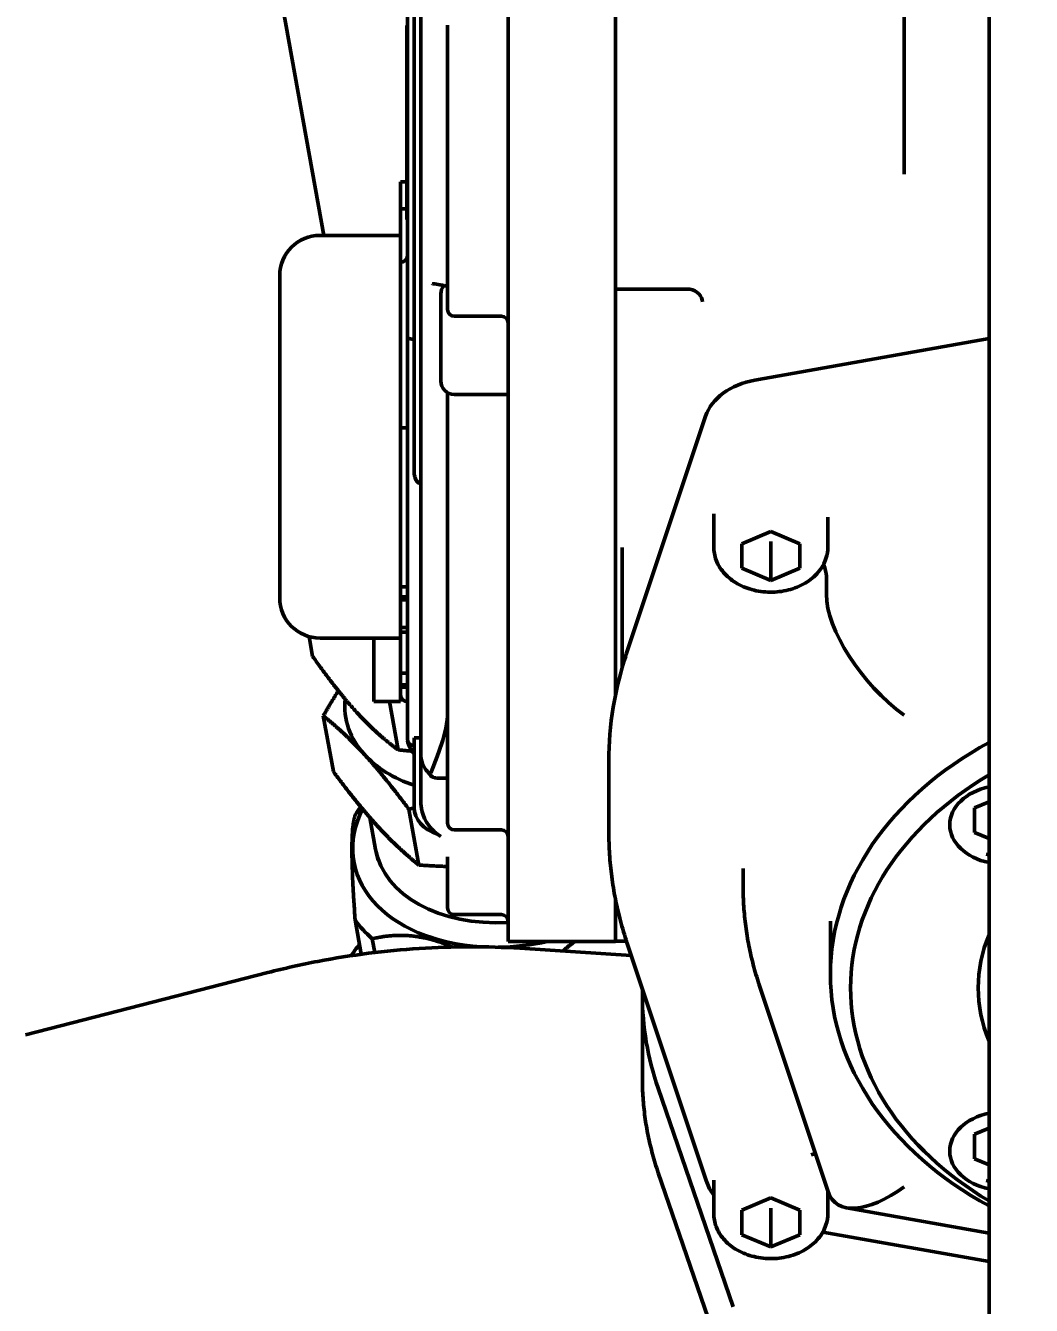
# Model space of a CAD drawing. Header units: inches. Extents: x 11 to 1621, y 11 to 1332.
# Drawn here: x 764.271 to 767.219, y 317.146 to 320.899 of the extents above; entities that cross this region are included whole.
import ezdxf

# ---------------------------------------------------------------- set-up
doc = ezdxf.new("R2010")
doc.units = ezdxf.units.IN
doc.header["$LTSCALE"] = 48
doc.header["$MEASUREMENT"] = 0
doc.layers.add('Dimension (ANSI)', color=7, linetype='Continuous', lineweight=25)
doc.layers.add('Visible (ANSI)', color=7, linetype='Continuous', lineweight=50)
doc.styles.add('Dimension Text', font='tahoma.ttf')
doc.dimstyles.new('ELC FT', dxfattribs={"dimscale": 48, "dimtxt": 0.12, "dimasz": 0.098425, "dimexe": 0.05, "dimexo": 0.1, "dimgap": 0.031496, "dimtad": 1, "dimdec": 5, "dimzin": 3, "dimdsep": 46, "dimlunit": 4, "dimtxsty": 'Dimension Text', "dimcen": 0.09, "dimdle": 0.5, "dimclrd": 5, "dimclre": 5, "dimclrt": 256, "dimadec": 1, "dimazin": 3, "dimtfac": 0.833333, "dimtofl": 0, "dimtmove": 0, "dimatfit": 3, "dimfxl": 0, "dimfrac": 2, "dimtolj": 1, "dimtzin": 0, "dimlwd": 25, "dimlwe": 25, "dimarcsym": 0})

# ---------------------------------------------------------------- blocks, each defined once
blk = doc.blocks.new('*D15')
at = {"layer": 'Defpoints', "color": 0, "linetype": 'Continuous', "transparency": 16777216}
for p in [(804.8774, 319.6302), (264.5024, 280.7711), (804.8774, 187.6927)]:
    blk.add_point(p, dxfattribs=at)
at = {"layer": 'Dimension (ANSI)', "color": 5, "linetype": 'Continuous', "lineweight": 25, "transparency": 16777216}
for p, q in [((804.8774, 314.8302), (804.8774, 185.2927)), ((264.5024, 275.9711), (264.5024, 185.2927)), ((269.2268, 187.6927), (800.153, 187.6927))]:
    blk.add_line(p, q, dxfattribs=at)
at = {"layer": 'Dimension (ANSI)', "color": 5, "linetype": 'Continuous', "transparency": 16777216}
for points in [[(269.2268, 188.4801), (269.2268, 186.9053), (264.5024, 187.6927)], [(800.153, 188.4801), (800.153, 186.9053), (804.8774, 187.6927)]]:
    blk.add_solid(points, dxfattribs=at)
at = {"layer": 'Dimension (ANSI)', "linetype": 'Continuous', "lineweight": 25, "transparency": 16777216, "insert": (534.7524, 192.8408), "char_height": 5.76, "attachment_point": 5, "style": 'Dimension Text'}
blk.add_mtext('\\A1;45\'-0 3/8"', dxfattribs=at)
blk = doc.blocks.new('*D25')
at = {"layer": 'Defpoints', "color": 0, "linetype": 'Continuous', "transparency": 16777216}
for p in [(804.8774, 319.6302), (744.2524, 285.9427), (804.8774, 225.928)]:
    blk.add_point(p, dxfattribs=at)
at = {"layer": 'Dimension (ANSI)', "color": 5, "linetype": 'Continuous', "lineweight": 25, "transparency": 16777216}
for p, q in [((804.8774, 314.8302), (804.8774, 223.528)), ((744.2524, 281.1427), (744.2524, 223.528)), ((748.9768, 225.928), (800.153, 225.928))]:
    blk.add_line(p, q, dxfattribs=at)
at = {"layer": 'Dimension (ANSI)', "color": 5, "linetype": 'Continuous', "transparency": 16777216}
for points in [[(748.9768, 226.7154), (748.9768, 225.1406), (744.2524, 225.928)], [(800.153, 226.7154), (800.153, 225.1406), (804.8774, 225.928)]]:
    blk.add_solid(points, dxfattribs=at)
at = {"layer": 'Dimension (ANSI)', "linetype": 'Continuous', "lineweight": 25, "transparency": 16777216, "insert": (774.5649, 231.076), "char_height": 5.76, "attachment_point": 5, "style": 'Dimension Text'}
blk.add_mtext('\\A1;5\'-0 5/8"', dxfattribs=at)

msp = doc.modelspace()

# ---------------------------------------------------------------- linework, layer by layer
at = {"layer": 'Visible (ANSI)'}
for p, q in [((767.094929, 334.444962), (767.094929, 303.115962)), ((765.389905, 319.98414), (765.389905, 321.854379)), ((765.145451, 320.283637), (764.879435, 321.761404)), ((765.40959, 319.589836), (765.40959, 321.460656)), ((765.429275, 320.600654), (765.429275, 321.436949)), ((766.846598, 320.872611), (766.846598, 321.219247)), ((765.685181, 320.854128), (765.685181, 321.200764)), ((766.000142, 320.854128), (766.000142, 321.200764)), ((766.000142, 321.200764), (766.000142, 320.854128)), ((765.387937, 320.888582), (765.387937, 320.898956)), ((765.389905, 320.888582), (765.387937, 320.888582)), ((765.387937, 320.80505), (765.387937, 320.888582)), ((765.508016, 320.341414), (765.508016, 320.900336)), ((766.846598, 320.872611), (766.846598, 320.463013)), ((765.685181, 320.257945), (765.685181, 320.854128)), ((766.000142, 320.854128), (766.000142, 320.257945)), ((766.000142, 320.257945), (766.000142, 320.854128)), ((765.387937, 320.773656), (765.387937, 320.80505)), ((765.387937, 320.80505), (765.389905, 320.80505)), ((765.387937, 320.716771), (765.387937, 320.773656)), ((765.387937, 320.710053), (765.387937, 320.716771)), ((765.387937, 320.716771), (765.389905, 320.716771)), ((765.389905, 320.710053), (765.387937, 320.710053)), ((765.387937, 320.710053), (765.387937, 320.599121)), ((765.387937, 320.599121), (765.389905, 320.599121)), ((765.387937, 320.428762), (765.387937, 320.599121)), ((765.429275, 320.600654), (765.429275, 320.136298)), ((765.37022, 320.440661), (765.387937, 320.440661)), ((765.37022, 320.361969), (765.37022, 320.440661)), ((765.387937, 320.428762), (765.389905, 320.428762)), ((765.387937, 320.425251), (765.387937, 320.428762)), ((765.387937, 320.425251), (765.389905, 320.425251)), ((765.387937, 320.413939), (765.387937, 320.425251)), ((765.389905, 320.413939), (765.387937, 320.413939)), ((765.387937, 320.413939), (765.387937, 320.33043)), ((765.37022, 320.361969), (765.387937, 320.361969)), ((765.37022, 320.283637), (765.37022, 320.361969)), ((765.508016, 320.225935), (765.508016, 320.341414)), ((765.387937, 320.33043), (765.389905, 320.33043)), ((765.134, 320.283637), (765.37022, 320.283637)), ((765.37022, 320.283637), (765.37022, 319.719191)), ((765.685181, 320.142466), (765.685181, 320.257945)), ((766.000142, 320.142466), (766.000142, 320.257945)), ((766.000142, 320.257945), (766.000142, 320.142466)), ((765.376091, 320.205792), (765.37022, 320.205792)), ((765.508016, 320.170368), (765.508016, 320.225935)), ((765.01589, 320.038607), (765.01589, 320.165529)), ((765.508016, 320.072424), (765.508016, 320.170368)), ((765.429275, 320.136298), (765.429275, 320.105468)), ((765.685181, 320.103242), (765.685181, 320.142466)), ((766.000142, 320.142466), (766.000142, 320.103242)), ((766.215398, 320.125986), (766.000142, 320.125986)), ((765.429275, 320.105468), (765.429275, 320.065424)), ((765.488331, 319.856689), (765.488331, 320.112594)), ((765.685181, 318.54305), (765.685181, 320.103242)), ((766.000142, 318.936951), (766.000142, 320.103242)), ((766.000142, 320.103242), (766.000142, 319.471263)), ((765.429275, 318.76162), (765.429275, 320.065424)), ((765.527701, 320.046479), (765.665496, 320.046479)), ((765.01589, 319.220642), (765.01589, 320.038607)), ((765.389905, 318.807258), (765.389905, 319.98414)), ((766.408735, 319.859334), (767.094929, 319.981402)), ((767.094929, 319.981393), (766.408738, 319.859334)), ((765.508016, 319.822593), (765.508016, 319.759613)), ((765.685181, 319.817319), (765.527701, 319.817319)), ((766.263986, 319.753471), (766.031764, 319.055234)), ((765.37022, 319.253404), (765.37022, 319.719191)), ((765.389905, 319.719191), (765.37022, 319.719191)), ((765.508016, 319.735757), (765.508016, 318.610175)), ((766.000142, 319.471263), (766.000142, 319.432191)), ((766.287937, 319.46704), (766.287937, 319.370391)), ((766.622582, 319.457654), (766.622582, 319.370391)), ((766.000142, 319.432191), (766.000142, 319.391363)), ((766.370021, 319.379532), (766.45526, 319.415524)), ((766.45526, 319.415524), (766.540498, 319.379532)), ((766.000142, 319.391363), (766.000142, 318.936951)), ((766.019827, 319.016867), (766.019827, 319.36811)), ((766.370021, 319.307549), (766.370021, 319.379532)), ((766.45526, 319.271557), (766.45526, 319.385671)), ((766.540498, 319.379532), (766.540498, 319.307549)), ((766.45526, 319.271557), (766.370021, 319.307549)), ((766.540498, 319.307549), (766.45526, 319.271557)), ((765.37022, 319.252804), (765.37022, 319.253404)), ((765.37022, 319.253404), (765.389905, 319.253404)), ((765.37022, 319.252804), (765.37022, 319.223542)), ((766.618213, 319.231075), (766.618213, 319.284775)), ((765.37022, 319.223542), (765.37022, 319.214476)), ((765.37022, 319.223542), (765.389905, 319.223542)), ((765.37022, 319.214476), (765.389905, 319.214476)), ((765.37022, 319.214476), (765.37022, 319.151838)), ((765.37022, 319.151838), (765.37022, 319.133418)), ((765.112098, 319.049156), (765.101678, 319.107043)), ((765.134, 319.102534), (765.37022, 319.102534)), ((765.29148, 318.966625), (765.29148, 319.102534)), ((765.37022, 319.133418), (765.37022, 319.12006)), ((765.37022, 319.133418), (765.389905, 319.133418)), ((765.37022, 318.999523), (765.37022, 319.12006)), ((765.389905, 319.12006), (765.37022, 319.12006)), ((766.025403, 319.036057), (766.029992, 319.049855)), ((765.37022, 318.999523), (765.37022, 318.96575)), ((765.389905, 318.999523), (765.37022, 318.999523)), ((765.29148, 318.966625), (765.29148, 318.916546)), ((765.37022, 318.958581), (765.37022, 318.96575)), ((765.389905, 318.96575), (765.37022, 318.96575)), ((765.37022, 318.958581), (765.389905, 318.958581)), ((765.37022, 318.958581), (765.37022, 318.916546)), ((765.29148, 318.916546), (765.37022, 318.916546)), ((765.362888, 318.775072), (765.337421, 318.916546)), ((765.172925, 318.71125), (765.143508, 318.874671)), ((765.40959, 318.809723), (765.429275, 318.809723)), ((765.40959, 318.60592), (765.40959, 318.809723)), ((765.429275, 318.76162), (765.429275, 318.669857)), ((765.980457, 318.534105), (765.980457, 318.742195)), ((765.485211, 318.69165), (765.50289, 318.69165)), ((765.429275, 318.669857), (765.429275, 318.623643)), ((767.052028, 318.604645), (767.094929, 318.622759)), ((765.423716, 318.437166), (765.394298, 318.600588)), ((765.442044, 318.613079), (765.442042, 318.613078)), ((765.508016, 318.572377), (765.508016, 318.610175)), ((767.052028, 318.532661), (767.052028, 318.604645)), ((765.296893, 318.482788), (765.280036, 318.576431)), ((765.508016, 318.560639), (765.508016, 318.572377)), ((765.527701, 318.540094), (765.665496, 318.540094)), ((765.685181, 318.478253), (765.685181, 318.54305)), ((767.094929, 318.514546), (767.052028, 318.532661)), ((765.303926, 318.450602), (765.298499, 318.474832)), ((765.685181, 318.223236), (765.685181, 318.478253)), ((765.508016, 318.442478), (765.508016, 318.461529)), ((765.508016, 318.442478), (765.508016, 318.422966)), ((765.508016, 318.31736), (765.508016, 318.422966)), ((766.374157, 318.373003), (766.374157, 318.426704)), ((765.508016, 318.311338), (765.508016, 318.31736)), ((766.000142, 318.223236), (766.000142, 318.335718)), ((765.527701, 318.291654), (765.665496, 318.291654)), ((765.236801, 318.276044), (765.2549, 318.175499)), ((766.630063, 318.117042), (766.630063, 318.272249)), ((765.287123, 318.220933), (765.294389, 318.18057)), ((765.685181, 318.212914), (765.685181, 318.223236)), ((765.685181, 318.212914), (766.000142, 318.212914)), ((766.000142, 318.223236), (766.000142, 318.212914)), ((766.032348, 318.213487), (766.000142, 318.213487)), ((766.265779, 317.511591), (766.033557, 318.209828)), ((765.720079, 318.192867), (766.046192, 318.171838)), ((764.270884, 317.939209), (764.981307, 318.121823)), ((766.078882, 318.073548), (766.078882, 318.054773)), ((766.078882, 318.054773), (766.078882, 317.810029)), ((766.62356, 317.478389), (766.420587, 318.08868)), ((764.270863, 317.939202), (764.270883, 317.939207)), ((766.124854, 317.782854), (766.344677, 317.141382)), ((766.344677, 317.141382), (766.124854, 317.782854)), ((767.052028, 317.647722), (767.094929, 317.665837)), ((767.052028, 317.575739), (767.052028, 317.647722)), ((767.094929, 317.557624), (767.052028, 317.575739)), ((766.1254, 317.534783), (766.345224, 316.893311)), ((766.287937, 317.51254), (766.287937, 317.415891)), ((766.370021, 317.425033), (766.45526, 317.461025)), ((766.45526, 317.461025), (766.540498, 317.425033)), ((766.622582, 317.481327), (766.622582, 317.415891)), ((766.370021, 317.353049), (766.370021, 317.425033)), ((766.45526, 317.317057), (766.45526, 317.431171)), ((766.540498, 317.425033), (766.540498, 317.353049)), ((767.094929, 317.357647), (766.67729, 317.431937)), ((766.45526, 317.317057), (766.370021, 317.353049)), ((766.540498, 317.353049), (766.45526, 317.317057)), ((767.094929, 317.274197), (766.607823, 317.360843)), ((766.634787, 317.35213), (766.634787, 317.352131))]:
    msp.add_line(p, q, dxfattribs=at)
for centre, radius, start, end in [((765.134, 320.165526), 0.11811, 90, 179.999753), ((765.37022, 320.224582), 0.019685, 270, 359.998864), ((765.527701, 320.112594), 0.03937, 142.302634, 179.99988), ((765.527701, 320.066165), 0.019685, 180.031669, 270), ((765.665496, 320.026794), 0.019685, 0.000265, 90), ((765.527701, 319.856689), 0.03937, 180.000203, 270), ((765.134, 319.220645), 0.11811, 180.000247, 270), ((765.389905, 318.936231), 0.019685, 180.003374, 270), ((765.40959, 318.807259), 0.019685, 180.000586, 270), ((765.547386, 318.623339), 0.11811, 193.25256, 240), ((765.527701, 318.559779), 0.019685, 180.041734, 270), ((765.665496, 318.520409), 0.019685, 0.001355, 90), ((765.527701, 318.311339), 0.019685, 180.003148, 270), ((765.665496, 318.271969), 0.019685, 0.000766, 90)]:
    msp.add_arc(centre, radius, start, end, dxfattribs=at)
for centre, major_axis, ratio, start_param, end_param in [((765.657573, 318.386695), (-0.56193, -1.73866), 0.08334255, 3.15304532, 3.16852181), ((766.216616, 320.095345), (0.036736, -0.014214), 0.75557471, 0.25328477, 1.8240811), ((766.45526, 319.719445), (-0.19685, 0), 0.7313537, 4.95099145, 6.04458284), ((766.45526, 319.719445), (-0.19685, 0), 0.7313537, 4.95097549, 6.04458284), ((766.553032, 319.332447), (-0.057919, 0.066993), 0.44630985, 3.61814373, 4.14452285), ((766.846347, 319.064225), (0.202716, -0.234477), 0.44630985, 3.61814373, 5.18894005), ((767.79148, 318.742195), (-1.811024, 0), 0.7313537, 6.04458284, 6.28318531), ((766.216677, 319.002033), (-0.19685, 0), 0.7313537, 6.0445988, 6.11014741), ((765.640248, 318.946067), (-0.430579, -0.077509), 0.67616377, 6.09605552, 6.68649341), ((765.508016, 318.811875), (-0.11811, 0), 0.73205045, 0.11963939, 0.58568554), ((767.79148, 318.117042), (-1.161417, 0), 0.7313537, 5.35556781, 7.2108028), ((765.640248, 318.946067), (0.430579, 0.077509), 0.67616377, 3.54490075, 4.03058301), ((767.79148, 318.076766), (-1.102362, 0), 0.7313537, 5.39635404, 7.17001658), ((767.137267, 318.555228), (-0.15748, 0), 0.7313537, 4.98458371, 7.58178691), ((765.714647, 318.532762), (-0.481254, -0.086631), 0.67616377, 5.81671009, 7.50696297), ((765.724716, 318.476827), (0.532775, 0.095906), 0.67616377, 2.52202032, 2.59077115), ((765.527701, 318.60592), (-0.11811, 0), 0.73205045, 0, 1.14308787), ((765.710249, 318.557198), (-0.413356, -0.074409), 0.67616377, 0, 1.38943778), ((765.724716, 318.476827), (-0.532775, -0.095906), 0.67616377, 0.30857783, 0.49637604), ((765.804577, 318.033187), (-0.63933, -0.115087), 0.67616377, 5.62970384, 5.70916358), ((765.714647, 318.532762), (0.481254, 0.086631), 0.67616377, 4.4697071, 4.7702881), ((767.79148, 318.076766), (-0.728346, 0), 0.7313537, 5.98661902, 6.57975159), ((767.83085, 318.054773), (-1.751969, 0), 0.68199836, 0, 0.22959015), ((767.83085, 318.054773), (-1.751969, 0), 0.68199836, 0, 0.22959015), ((767.137267, 317.598305), (-0.15748, 0), 0.7313537, 4.98458371, 7.58178691), ((766.553032, 317.520961), (-0.057919, -0.066993), 0.44630985, 3.70594935, 3.91521737), ((766.846347, 317.681782), (-0.202716, -0.234477), 0.44630985, 6.02356147, 7.37743056)]:
    msp.add_ellipse(centre, major_axis=major_axis, ratio=ratio, start_param=start_param, end_param=end_param, dxfattribs=at)
for points, knots in [([(765.502853, 320.135716), (765.49907, 320.136256), (765.495427, 320.136836), (765.483643, 320.138823), (765.476119, 320.140306), (765.468658, 320.14151), (765.466937, 320.141752), (765.464084, 320.142064), (765.462967, 320.142121), (765.462353, 320.142121)], [0.049360661, 0.049360661, 0.049360661, 0.049360661, 0.081395093, 0.081395093, 0.158546162, 0.158546162, 0.186154099, 0.186154099, 0.214848752, 0.214848752, 0.214848752, 0.214848752]), ([(765.508016, 320.066156), (765.508016, 320.066161), (765.508016, 320.066253), (765.508016, 320.066431), (765.508016, 320.066698), (765.508016, 320.067168), (765.508016, 320.067845), (765.508016, 320.068071), (765.508016, 320.068343), (765.508016, 320.068592), (765.508016, 320.069589), (765.508016, 320.070866), (765.508016, 320.072424)], [0.374752895, 0.374752895, 0.374752895, 0.374752895, 0.5, 0.5, 0.5, 0.6875, 0.6875, 0.6875, 0.75, 0.75, 0.75, 1, 1, 1, 1]), ([(765.389905, 319.98414), (765.389905, 319.98413), (765.389905, 319.98412), (765.389916, 319.983715), (765.390131, 319.983318), (765.390964, 319.982549), (765.391576, 319.982175), (765.393572, 319.981298), (765.39518, 319.980818), (765.398913, 319.980072), (765.400915, 319.979791), (765.405183, 319.979424), (765.407368, 319.979331), (765.40959, 319.979331)], [-0.0003692613, -0.0003692613, -0.0003692613, -0.0003692613, 0, 0, 0.0145769195, 0.0145769195, 0.0289112975, 0.0289112975, 0.04993836, 0.04993836, 0.0681642941, 0.0681642941, 0.0851779707, 0.0851779707, 0.0851779707, 0.0851779707]), ([(765.508016, 319.735757), (765.508016, 319.737375), (765.508016, 319.739146), (765.508016, 319.741069), (765.508016, 319.742992), (765.508016, 319.745127), (765.508016, 319.747295), (765.508016, 319.74892), (765.508016, 319.750558), (765.508016, 319.75221), (765.508016, 319.752761), (765.508016, 319.75336), (765.508016, 319.753866), (765.508016, 319.75589), (765.508016, 319.757806), (765.508016, 319.759613)], [0, 0, 0, 0, 0.25, 0.25, 0.25, 0.5, 0.5, 0.5, 0.6875, 0.6875, 0.6875, 0.75, 0.75, 0.75, 1, 1, 1, 1]), ([(765.429275, 319.556135), (765.428042, 319.556135), (765.426816, 319.556341), (765.424452, 319.55712), (765.423316, 319.557694), (765.420131, 319.55982), (765.418307, 319.561793), (765.414357, 319.567342), (765.412521, 319.571668), (765.410128, 319.580731), (765.40959, 319.585472), (765.40959, 319.589836)], [-0.205824881, -0.205824881, -0.205824881, -0.205824881, -0.19642867, -0.19642867, -0.187032459, -0.187032459, -0.168240036, -0.168240036, -0.13477158, -0.13477158, -0.101303124, -0.101303124, -0.101303124, -0.101303124]), ([(766.287937, 319.370391), (766.287937, 319.357027), (766.290471, 319.343688), (766.300201, 319.318172), (766.307571, 319.306089), (766.326684, 319.283636), (766.338785, 319.273544), (766.366694, 319.256363), (766.382727, 319.249552), (766.41681, 319.240135), (766.434906, 319.237642), (766.471224, 319.237265), (766.489446, 319.239397), (766.524276, 319.248235), (766.540893, 319.254927), (766.570591, 319.272534), (766.583759, 319.283365), (766.604404, 319.307977), (766.612217, 319.32151), (766.620671, 319.347145), (766.622582, 319.358761), (766.622582, 319.370391)], [4.71238898, 4.71238898, 4.71238898, 4.71238898, 4.9843549, 4.9843549, 5.26924324, 5.26924324, 5.58350397, 5.58350397, 5.92198095, 5.92198095, 6.26899328, 6.26899328, 6.61714469, 6.61714469, 6.96438583, 6.96438583, 7.30372446, 7.30372446, 7.61730685, 7.61730685, 7.85398163, 7.85398163, 7.85398163, 7.85398163]), ([(765.457771, 318.704036), (765.458156, 318.705061), (765.458544, 318.706089), (765.46881, 318.733266), (765.480133, 318.761707), (765.499807, 318.822072), (765.508016, 318.853994), (765.508016, 318.887576)], [3.251544281, 3.251544281, 3.251544281, 3.251544281, 3.265356649, 3.265356649, 3.615248785, 3.615248785, 3.96514092, 3.96514092, 3.96514092, 3.96514092]), ([(765.45343, 318.704727), (765.445337, 318.71427), (765.438855, 318.724758), (765.431222, 318.743961), (765.429275, 318.752992), (765.429275, 318.76162)], [0, 0, 0, 0, 0.102886031, 0.102886031, 0.188488445, 0.188488445, 0.188488445, 0.188488445]), ([(765.457771, 318.704036), (765.45736, 318.702942), (765.45735, 318.70183), (765.458151, 318.69959), (765.458996, 318.69851), (765.46164, 318.696332), (765.463567, 318.695323), (765.468221, 318.693594), (765.470989, 318.69293), (765.477526, 318.691896), (765.481381, 318.69165), (765.485211, 318.69165)], [-0.105142319, -0.105142319, -0.105142319, -0.105142319, -0.089381385, -0.089381385, -0.072679221, -0.072679221, -0.052145228, -0.052145228, -0.029180943, -0.029180943, -0.000000002, -0.000000002, -0.000000002, -0.000000002]), ([(765.980457, 318.534105), (765.980457, 318.51224), (765.98117, 318.490375), (765.984022, 318.446705), (765.98616, 318.424899), (765.991853, 318.381408), (765.995407, 318.359722), (766.003921, 318.316527), (766.00888, 318.295018), (766.020184, 318.252234), (766.026529, 318.230959), (766.033557, 318.209828)], [4.71238898, 4.71238898, 4.71238898, 4.71238898, 4.760109474, 4.760109474, 4.807829968, 4.807829968, 4.855550462, 4.855550462, 4.903270955, 4.903270955, 4.950991449, 4.950991449, 4.950991449, 4.950991449]), ([(766.374157, 318.373003), (766.374157, 318.353727), (766.374787, 318.334451), (766.377299, 318.295977), (766.379182, 318.27678), (766.384187, 318.238543), (766.387309, 318.219502), (766.394769, 318.181652), (766.399107, 318.162842), (766.408968, 318.125521), (766.414491, 318.10701), (766.420587, 318.08868)], [4.71238898, 4.71238898, 4.71238898, 4.71238898, 4.760109474, 4.760109474, 4.807829968, 4.807829968, 4.855550462, 4.855550462, 4.903270955, 4.903270955, 4.950991449, 4.950991449, 4.950991449, 4.950991449]), ([(764.981307, 318.121823), (765.02965, 318.13425), (765.078492, 318.145194), (765.176797, 318.164033), (765.226259, 318.171929), (765.325421, 318.184612), (765.37512, 318.189397), (765.47437, 318.195817), (765.523921, 318.19745), (765.622492, 318.197541), (765.671513, 318.195998), (765.720079, 318.192867)], [2.9120025, 2.9120025, 2.9120025, 2.9120025, 3.003838562, 3.003838562, 3.095674623, 3.095674623, 3.187510684, 3.187510684, 3.279346746, 3.279346746, 3.371182807, 3.371182807, 3.371182807, 3.371182807]), ([(766.078882, 317.810029), (766.078882, 317.791505), (766.079505, 317.77298), (766.081999, 317.735973), (766.083868, 317.717491), (766.088849, 317.680611), (766.091959, 317.662213), (766.099413, 317.625542), (766.103757, 317.60727), (766.113666, 317.570892), (766.119231, 317.552786), (766.1254, 317.534783)], [4.71238898, 4.71238898, 4.71238898, 4.71238898, 4.758307011, 4.758307011, 4.804225042, 4.804225042, 4.850143072, 4.850143072, 4.896061103, 4.896061103, 4.941979134, 4.941979134, 4.941979134, 4.941979134]), ([(766.265779, 317.511591), (766.270177, 317.498368), (766.27641, 317.485975), (766.285248, 317.472841), (766.286574, 317.47096), (766.287937, 317.469113)], [4.950991449, 4.950991449, 4.950991449, 4.950991449, 5.169712919, 5.169712919, 5.207041788, 5.207041788, 5.207041788, 5.207041788]), ([(766.287937, 317.415891), (766.287937, 317.402528), (766.290471, 317.389189), (766.300201, 317.363672), (766.307571, 317.351589), (766.326684, 317.329137), (766.338785, 317.319044), (766.366694, 317.301863), (766.382727, 317.295052), (766.41681, 317.285636), (766.434906, 317.283142), (766.471224, 317.282765), (766.489446, 317.284897), (766.524276, 317.293735), (766.540893, 317.300427), (766.570591, 317.318034), (766.583759, 317.328866), (766.604404, 317.353478), (766.612217, 317.36701), (766.620671, 317.392645), (766.622582, 317.404262), (766.622582, 317.415891)], [4.71238898, 4.71238898, 4.71238898, 4.71238898, 4.9843549, 4.9843549, 5.26924324, 5.26924324, 5.58350397, 5.58350397, 5.92198095, 5.92198095, 6.26899328, 6.26899328, 6.61714469, 6.61714469, 6.96438583, 6.96438583, 7.30372446, 7.30372446, 7.61730685, 7.61730685, 7.85398163, 7.85398163, 7.85398163, 7.85398163])]:
    msp.add_open_spline(points, degree=3, knots=knots, dxfattribs=at)
for points, weights in [([(765.112098, 319.049156), (765.184398, 318.947382), (765.242594, 318.88378)], [1, 1.0379548493, 1]), ([(765.143508, 318.874671), (765.166272, 318.914245), (765.187677, 318.948263)], [1, 1.01341441116, 1.01734669131]), ([(765.242594, 318.88378), (765.30079, 318.820179), (765.362888, 318.775072)], [1, 1.0379548493, 1]), ([(765.264783, 318.760514), (765.206587, 318.824115), (765.143508, 318.874671)], [1, 1.0379548493, 1]), ([(765.362888, 318.775072), (765.383824, 318.772767), (765.403891, 318.771064)], [1, 1.00552588651, 1.00944273373]), ([(765.394298, 318.600588), (765.322979, 318.696912), (765.264783, 318.760514)], [1, 1.0379548493, 1]), ([(765.172925, 318.71125), (765.244244, 318.614925), (765.30244, 318.551323)], [1, 1.0379548493, 1]), ([(765.236801, 318.276044), (765.21873, 318.530233), (765.236801, 318.583653)], [1.42761602676, 1.57037762945, 1.42761602676]), ([(765.409601, 318.604741), (765.402003, 318.602713), (765.394298, 318.600588)], [1.00409297487, 1.00217062471, 1]), ([(765.30244, 318.551323), (765.360636, 318.487722), (765.423716, 318.437166)], [1, 1.0379548493, 1]), ([(765.423716, 318.437166), (765.467592, 318.43403), (765.508016, 318.432981)], [1, 1.01173520357, 1.01621362676]), ([(765.521227, 318.196861), (765.402124, 318.248527), (765.287123, 318.220933)], [1.49393162052, 1.51801152179, 1.42761602676]), ([(765.880222, 318.212914), (765.863022, 318.199863), (765.845816, 318.184759)], [1.48557251728, 1.47972785397, 1.47133854688])]:
    msp.add_rational_spline(points, weights, degree=2, dxfattribs=at)
for points in [[(765.459407, 318.698234), (765.457321, 318.700326), (765.455325, 318.702493), (765.45343, 318.704727)], [(765.429275, 318.623643), (765.429275, 318.615049), (765.430409, 318.60553), (765.432558, 318.59628)], [(765.508016, 318.559753), (765.508016, 318.559755), (765.508016, 318.56005), (765.508016, 318.560639)], [(767.086098, 318.468819), (767.089021, 318.468084), (767.091966, 318.467414), (767.094929, 318.466808)], [(767.086098, 317.511897), (767.089021, 317.511162), (767.091966, 317.510492), (767.094929, 317.509886)]]:
    msp.add_open_spline(points, degree=3, dxfattribs=at)

# ---------------------------------------------------------------- dimensions: what is measured, and where the dimension line sits
at = {"layer": 'Dimension (ANSI)', "color": 5, "linetype": 'Continuous', "lineweight": 25, "true_color": 0x0000ff}
dim = msp.add_linear_dim(base=(804.877429, 187.692735), p1=(264.502429, 280.771104), p2=(804.877429, 319.630235), angle=180, dimstyle='ELC FT', override={"dimgap": 0.031496, "dimdec": 5, "dimlfac": 1, "dimtol": 0, "dimlim": 0, "dimtp": 0, "dimtm": 0, "dimtdec": 2, "dimatfit": 1}, dxfattribs=at)
dim.commit()
dim.dimension.update_dxf_attribs({"geometry": '*D15', "text_midpoint": (534.752429, 187.692735), "dimtype": 160})
dim = msp.add_linear_dim(base=(804.877429, 225.927966), p1=(744.252429, 285.942735), p2=(804.877429, 319.630235), dimstyle='ELC FT', override={"dimgap": 0.031496, "dimdec": 5, "dimlfac": 1, "dimtol": 0, "dimlim": 0, "dimtp": 0, "dimtm": 0, "dimtdec": 2, "dimatfit": 1}, dxfattribs=at)
dim.commit()
dim.dimension.update_dxf_attribs({"geometry": '*D25', "text_midpoint": (774.564929, 225.927966), "dimtype": 160})

doc.saveas('drawing.dxf')
